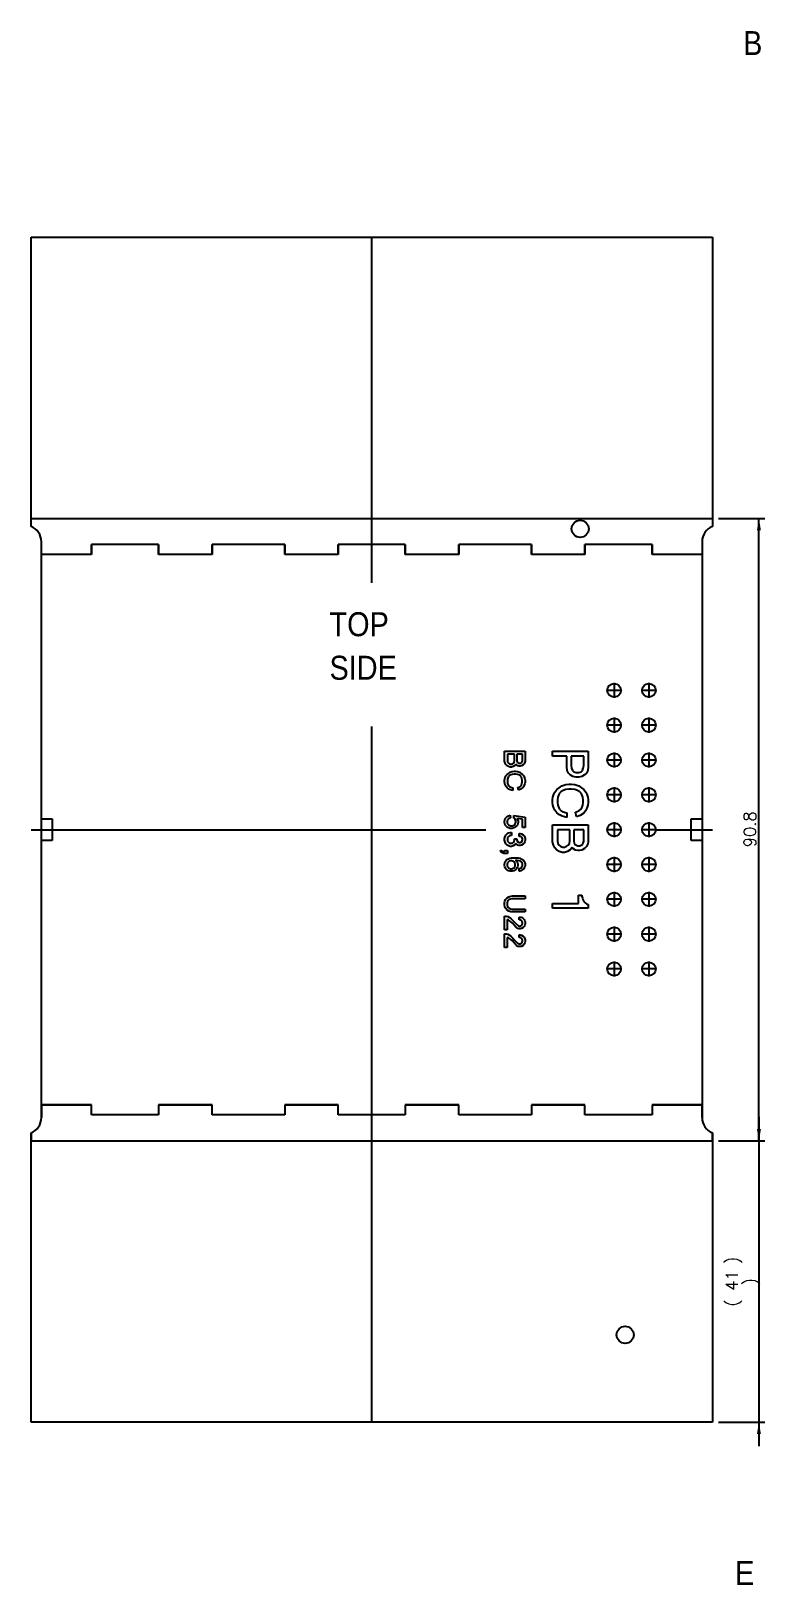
# Model space of a CAD drawing. Header units: millimetres. Extents: x 424 to 696, y 678 to 905.
# Drawn here: x 424.3 to 531.4, y 678 to 904.6 of the extents above; entities that cross this region are included whole.
import ezdxf
from ezdxf.enums import TextEntityAlignment as Align

# ---------------------------------------------------------------- set-up
doc = ezdxf.new("R2010")
doc.units = ezdxf.units.MM
doc.layers.add('1', color=7, linetype='Continuous')
doc.styles.add('SEACAD_txt_shx', font='txt.shx', dxfattribs={"width": 0.9})
doc.dimstyles.new('ME10_DIM_18', dxfattribs={"dimtxt": 1.75, "dimasz": 1.75, "dimexe": 0.875, "dimexo": 0.875, "dimgap": 0.4375, "dimtad": 1, "dimdec": 4, "dimdsep": 46, "dimtxsty": 'SEACAD_txt_shx', "dimblk1": '_SE_FILLED', "dimblk2": '_SE_FILLED', "dimsah": 1, "dimcen": 0.875, "dimadec": 0, "dimazin": 0, "dimtfac": 1, "dimtdec": 4, "dimtmove": 0, "dimatfit": 3, "dimfxl": 1, "dimtolj": 1, "dimarcsym": 0})
doc.dimstyles.new('ME10_DIM_19', dxfattribs={"dimtxt": 1.75, "dimasz": 1.75, "dimexe": 0.875, "dimexo": 0.875, "dimgap": 0.4375, "dimtad": 1, "dimdec": 4, "dimdsep": 46, "dimtxsty": 'SEACAD_txt_shx', "dimblk1": '_SE_FILLED', "dimblk2": '_SE_FILLED', "dimsah": 1, "dimcen": 0.875, "dimadec": 0, "dimazin": 0, "dimtfac": 1, "dimtdec": 4, "dimtmove": 0, "dimatfit": 3, "dimfxl": 1, "dimtolj": 1, "dimarcsym": 0})
pattern_1 = [(45, (0, 0), (-707.1, 707.1), [727.27, -272.73]), (135, (0, 0), (-707.1, -707.1), [727.27, -272.73])]

# ---------------------------------------------------------------- blocks, each defined once
blk = doc.blocks.new('DMBLK9')
at = {"layer": '1', "linetype": 'Continuous'}
for points in [[(530.78, 831.8), (530.49, 833.55), (530.2, 831.8)], [(530.78, 744.5), (530.2, 744.5), (530.49, 742.75)]]:
    blk.add_hatch(color=7, dxfattribs=at).paths.add_polyline_path(points)
at = {"layer": '1', "color": 7, "linetype": 'Continuous'}
for p, q in [((524.58, 833.55), (531.36, 833.55)), ((530.49, 742.75), (530.49, 833.55)), ((524.58, 742.75), (531.36, 742.75))]:
    blk.add_line(p, q, dxfattribs=at)
at = {"layer": '1', "color": 7, "linetype": 'Continuous', "style": 'SEACAD_txt_shx'}
blk.add_text('90.8', height=1.75, rotation=90, dxfattribs=at).set_placement((528.3, 785.58), align=Align.TOP_LEFT)
blk = doc.blocks.new('_SE_FILLED')
at = {"color": 0}
blk.add_line((0, 0), (-1, 0), dxfattribs=at)
blk.add_solid([(0, 0), (-1, -0.1665), (-1, 0.1665), (0, 0)], dxfattribs=at)
blk = doc.blocks.new('DMBLK10')
at = {"layer": '1', "linetype": 'Continuous'}
for points in [[(530.78, 744.5), (530.2, 744.5), (530.49, 742.75)], [(530.78, 700), (530.49, 701.75), (530.2, 700)]]:
    blk.add_hatch(color=7, dxfattribs=at).paths.add_polyline_path(points)
at = {"layer": '1', "color": 7, "linetype": 'Continuous'}
for p, q in [((530.49, 746.25), (530.49, 698.25)), ((524.58, 742.75), (531.36, 742.75)), ((524.58, 701.75), (531.36, 701.75))]:
    blk.add_line(p, q, dxfattribs=at)
at = {"layer": '1', "color": 7, "linetype": 'Continuous', "style": 'SEACAD_txt_shx'}
for s, p in [(')', (525.68, 724.82)), ('41', (525.68, 720.91)), (')', (528.3, 721.72)), ('(', (525.68, 718.61))]:
    blk.add_text(s, height=1.75, rotation=90, dxfattribs=at).set_placement(p, align=Align.TOP_LEFT)

msp = doc.modelspace()

# ---------------------------------------------------------------- hatches: boundary and pattern name
at = {"layer": '1', "linetype": 'Continuous'}
h = msp.add_hatch(dxfattribs=at)
h.set_pattern_fill('ANGLE', scale=143.163923, angle=45, style=0)
h.set_pattern_definition(pattern_1)
h.paths.add_polyline_path([(427.4, 789.75214), (425.8, 789.75214), (425.8, 786.55214), (427.4, 786.55214)])
h = msp.add_hatch(dxfattribs=at)
h.set_pattern_fill('ANGLE', scale=143.163923, angle=45, style=0)
h.set_pattern_definition(pattern_1)
h.paths.add_polyline_path([(522.2, 789.75214), (520.6, 789.75214), (520.6, 786.55214), (522.2, 786.55214)])
h = msp.add_hatch(dxfattribs=at)
h.set_pattern_fill('ANGLE', scale=143.163923, angle=45, style=0)
h.set_pattern_definition(pattern_1)
edge = h.paths.add_edge_path()
edge.add_line((469.1, 746.55214), (469.1, 748.01743))
edge.add_line((469.1, 748.01743), (461.3, 748.01743))
edge.add_line((461.3, 748.01743), (461.3, 746.55214))
edge.add_line((461.3, 746.55214), (450.7, 746.55214))
edge.add_line((450.7, 746.55214), (450.7, 748.01743))
edge.add_line((450.7, 748.01743), (442.9, 748.01743))
edge.add_line((442.9, 748.01743), (442.9, 746.55214))
edge.add_line((442.9, 746.55214), (433.1, 746.55214))
edge.add_line((433.1, 746.55214), (433.1, 748.01743))
edge.add_line((433.1, 748.01743), (425.8, 748.01743))
edge.add_line((425.8, 748.01743), (425.8, 746.15214))
edge.add_arc((423.4, 746.15214), 2.4, 292.0243128, 360, ccw=False)
edge.add_line((424.3, 743.92728), (424.3, 742.75214))
edge.add_line((424.3, 742.75214), (523.7, 742.75214))
edge.add_line((523.7, 742.75214), (523.7, 743.92728))
edge.add_arc((524.6, 746.15214), 2.4, 180, 247.9756872, ccw=False)
edge.add_line((522.2, 746.15214), (522.2, 748.01743))
edge.add_line((522.2, 748.01743), (514.9, 748.01743))
edge.add_line((514.9, 748.01743), (514.9, 746.55214))
edge.add_line((514.9, 746.55214), (505.1, 746.55214))
edge.add_line((505.1, 746.55214), (505.1, 748.01743))
edge.add_line((505.1, 748.01743), (497.3, 748.01743))
edge.add_line((497.3, 748.01743), (497.3, 746.55214))
edge.add_line((497.3, 746.55214), (486.7, 746.55214))
edge.add_line((486.7, 746.55214), (486.7, 748.01743))
edge.add_line((486.7, 748.01743), (478.9, 748.01743))
edge.add_line((478.9, 748.01743), (478.9, 746.55214))
edge.add_line((478.9, 746.55214), (469.1, 746.55214))

# ---------------------------------------------------------------- linework, layer by layer
at = {"color": 7, "linetype": 'Continuous'}
for p, q in [((424.3, 874.55214), (433.45266, 874.55214)), ((424.3, 833.55214), (424.3, 874.55214)), ((433.47312, 874.55214), (442.52689, 874.55214)), ((442.54734, 874.55214), (469.45266, 874.55214)), ((469.47312, 874.55214), (478.52689, 874.55214)), ((478.54734, 874.55214), (505.45266, 874.55214)), ((505.47312, 874.55214), (514.52689, 874.55214)), ((514.54734, 874.55214), (523.7, 874.55214)), ((523.7, 874.55214), (523.7, 833.55214)), ((424.3, 832.377), (424.3, 833.55214)), ((424.3, 833.55214), (523.7, 833.55214)), ((523.7, 833.55214), (523.7, 832.377)), ((425.8, 828.28685), (425.8, 830.15214)), ((433.1, 828.28685), (433.1, 829.75214)), ((442.9, 829.75214), (433.1, 829.75214)), ((442.9, 829.75214), (442.9, 828.28685)), ((461.3, 829.75214), (450.7, 829.75214)), ((450.7, 828.28685), (450.7, 829.75214)), ((461.3, 829.75214), (461.3, 828.28685)), ((469.1, 828.28685), (469.1, 829.75214)), ((478.9, 829.75214), (469.1, 829.75214)), ((478.9, 829.75214), (478.9, 828.28685)), ((486.7, 828.28685), (486.7, 829.75214)), ((497.3, 829.75214), (486.7, 829.75214)), ((497.3, 829.75214), (497.3, 828.28685)), ((505.1, 828.28685), (505.1, 829.75214)), ((514.9, 829.75214), (505.1, 829.75214)), ((514.9, 829.75214), (514.9, 828.28685)), ((522.2, 830.15214), (522.2, 828.28685)), ((433.1, 828.28685), (425.8, 828.28685)), ((425.8, 789.75214), (425.8, 828.28685)), ((450.7, 828.28685), (442.9, 828.28685)), ((469.1, 828.28685), (461.3, 828.28685)), ((486.7, 828.28685), (478.9, 828.28685)), ((505.1, 828.28685), (497.3, 828.28685)), ((522.2, 828.28685), (514.9, 828.28685)), ((522.2, 828.28685), (522.2, 789.75214)), ((493.37202, 798.16714), (493.37202, 799.59214)), ((493.37202, 799.59214), (496.37202, 799.59214)), ((493.44702, 797.86714), (493.37202, 798.16714)), ((493.55952, 797.64214), (493.44702, 797.86714)), ((493.78452, 799.17964), (493.78452, 798.20464)), ((494.83452, 799.17964), (493.78452, 799.17964)), ((493.78452, 798.20464), (493.82202, 798.01714)), ((493.82202, 798.01714), (493.93452, 797.86714)), ((493.93452, 797.86714), (494.08452, 797.75464)), ((494.08452, 797.75464), (494.23452, 797.71714)), ((494.38452, 797.71714), (494.53452, 797.75464)), ((494.53452, 797.75464), (494.68452, 797.86714)), ((494.68452, 797.86714), (494.79702, 798.01714)), ((494.79702, 798.01714), (494.83452, 798.20464)), ((494.83452, 798.20464), (494.83452, 799.17964)), ((495.99702, 799.17964), (495.17202, 799.17964)), ((495.17202, 799.17964), (495.17202, 798.20464)), ((495.17202, 798.20464), (495.20952, 798.05464)), ((495.20952, 798.05464), (495.28452, 797.94214)), ((495.28452, 797.94214), (495.39702, 797.86714)), ((495.39702, 797.86714), (495.50952, 797.82964)), ((495.50952, 797.82964), (495.65952, 797.82964)), ((495.65952, 797.82964), (495.77202, 797.86714)), ((495.77202, 797.86714), (495.88452, 797.94214)), ((495.88452, 797.94214), (495.95952, 798.05464)), ((495.95952, 798.05464), (495.99702, 798.20464)), ((495.99702, 798.20464), (495.99702, 799.17964)), ((496.22202, 797.75464), (496.07202, 797.60464)), ((496.33452, 797.97964), (496.22202, 797.75464)), ((496.37202, 798.16714), (496.33452, 797.97964)), ((496.37202, 799.59214), (496.37202, 798.16714)), ((500.37202, 798.87714), (500.37202, 799.59214)), ((500.37202, 799.59214), (505.57202, 799.59214)), ((502.45202, 798.87714), (500.37202, 798.87714)), ((502.45202, 797.31714), (502.45202, 798.87714)), ((503.10202, 798.87714), (503.10202, 797.51214)), ((504.92202, 798.87714), (503.10202, 798.87714)), ((504.92202, 797.51214), (504.92202, 798.87714)), ((505.57202, 799.59214), (505.57202, 797.31714)), ((493.37202, 795.35464), (493.40952, 795.57964)), ((493.40952, 795.57964), (493.48452, 795.84214)), ((493.48452, 795.84214), (493.55952, 795.99214)), ((493.74702, 797.45464), (493.55952, 797.64214)), ((493.55952, 795.99214), (493.74702, 796.21714)), ((493.93452, 797.34214), (493.74702, 797.45464)), ((493.74702, 796.21714), (493.93452, 796.36714)), ((493.82202, 795.57964), (493.78452, 795.35464)), ((493.89702, 795.80464), (493.82202, 795.57964)), ((493.97202, 795.91714), (493.89702, 795.80464)), ((494.19702, 797.26714), (493.93452, 797.34214)), ((493.93452, 796.36714), (494.15952, 796.51714)), ((494.08452, 796.02964), (493.97202, 795.91714)), ((494.27202, 796.14214), (494.08452, 796.02964)), ((494.15952, 796.51714), (494.49702, 796.62964)), ((494.38452, 797.26714), (494.19702, 797.26714)), ((494.23452, 797.71714), (494.38452, 797.71714)), ((494.49702, 796.21714), (494.27202, 796.14214)), ((494.64702, 797.34214), (494.38452, 797.26714)), ((494.49702, 796.62964), (494.75952, 796.66714)), ((494.75952, 796.25464), (494.49702, 796.21714)), ((494.87202, 797.49214), (494.64702, 797.34214)), ((494.75952, 796.66714), (494.98452, 796.66714)), ((494.98452, 796.25464), (494.75952, 796.25464)), ((495.02202, 797.67964), (494.87202, 797.49214)), ((494.98452, 796.66714), (495.24702, 796.62964)), ((495.24702, 796.21714), (494.98452, 796.25464)), ((495.09702, 797.60464), (495.02202, 797.67964)), ((495.32202, 797.45464), (495.09702, 797.60464)), ((495.24702, 796.62964), (495.58452, 796.51714)), ((495.47202, 796.14214), (495.24702, 796.21714)), ((495.50952, 797.41714), (495.32202, 797.45464)), ((495.65952, 796.02964), (495.47202, 796.14214)), ((495.65952, 797.41714), (495.50952, 797.41714)), ((495.58452, 796.51714), (495.80952, 796.36714)), ((495.84702, 797.45464), (495.65952, 797.41714)), ((495.77202, 795.91714), (495.65952, 796.02964)), ((495.84702, 795.80464), (495.77202, 795.91714)), ((495.80952, 796.36714), (495.99702, 796.21714)), ((496.07202, 797.60464), (495.84702, 797.45464)), ((495.92202, 795.57964), (495.84702, 795.80464)), ((495.95952, 795.35464), (495.92202, 795.57964)), ((495.99702, 796.21714), (496.18452, 795.99214)), ((496.18452, 795.99214), (496.25952, 795.84214)), ((496.25952, 795.84214), (496.33452, 795.57964)), ((496.33452, 795.57964), (496.37202, 795.35464)), ((502.51702, 796.79714), (502.45202, 797.31714)), ((502.71202, 796.40714), (502.51702, 796.79714)), ((502.97202, 796.14714), (502.71202, 796.40714)), ((503.36202, 795.88714), (502.97202, 796.14714)), ((503.10202, 797.51214), (503.16702, 797.12214)), ((503.16702, 797.12214), (503.29702, 796.79714)), ((503.29702, 796.79714), (503.49202, 796.60214)), ((503.81702, 795.82214), (503.36202, 795.88714)), ((503.49202, 796.60214), (503.81702, 796.47214)), ((503.81702, 796.47214), (504.20702, 796.47214)), ((504.20702, 795.82214), (503.81702, 795.82214)), ((504.20702, 796.47214), (504.53202, 796.60214)), ((504.66202, 795.88714), (504.20702, 795.82214)), ((504.53202, 796.60214), (504.72702, 796.79714)), ((505.05202, 796.14714), (504.66202, 795.88714)), ((504.72702, 796.79714), (504.85702, 797.12214)), ((504.85702, 797.12214), (504.92202, 797.51214)), ((505.31202, 796.40714), (505.05202, 796.14714)), ((505.50702, 796.79714), (505.31202, 796.40714)), ((505.57202, 797.31714), (505.50702, 796.79714)), ((493.37202, 795.12964), (493.37202, 795.35464)), ((493.40952, 794.90464), (493.37202, 795.12964)), ((493.48452, 794.64214), (493.40952, 794.90464)), ((493.55952, 794.49214), (493.48452, 794.64214)), ((493.74702, 794.26714), (493.55952, 794.49214)), ((493.97202, 794.07964), (493.74702, 794.26714)), ((493.78452, 795.35464), (493.78452, 795.12964)), ((493.78452, 795.12964), (493.82202, 794.90464)), ((493.82202, 794.90464), (493.89702, 794.67964)), ((493.89702, 794.67964), (493.97202, 794.56714)), ((493.97202, 794.56714), (494.08452, 794.45464)), ((494.19702, 793.96714), (493.97202, 794.07964)), ((494.08452, 794.45464), (494.27202, 794.34214)), ((494.57202, 793.85464), (494.19702, 793.96714)), ((494.27202, 794.34214), (494.57202, 794.26714)), ((494.57202, 794.26714), (494.57202, 793.85464)), ((495.32202, 794.30464), (495.58452, 794.41714)), ((495.39702, 793.92964), (495.32202, 794.30464)), ((495.69702, 794.04214), (495.39702, 793.92964)), ((495.58452, 794.41714), (495.73452, 794.52964)), ((495.99702, 794.22964), (495.69702, 794.04214)), ((495.73452, 794.52964), (495.84702, 794.67964)), ((495.84702, 794.67964), (495.92202, 794.90464)), ((495.92202, 794.90464), (495.95952, 795.12964)), ((495.95952, 795.12964), (495.95952, 795.35464)), ((496.14702, 794.41714), (495.99702, 794.22964)), ((496.25952, 794.64214), (496.14702, 794.41714)), ((496.33452, 794.90464), (496.25952, 794.64214)), ((496.37202, 795.12964), (496.33452, 794.90464)), ((496.37202, 795.35464), (496.37202, 795.12964)), ((500.43702, 792.89714), (500.56702, 793.35214)), ((500.56702, 793.35214), (500.69702, 793.61214)), ((500.69702, 793.61214), (501.02202, 794.00214)), ((501.02202, 794.00214), (501.34702, 794.26214)), ((501.28202, 793.28714), (501.15202, 792.89714)), ((501.41202, 793.48214), (501.28202, 793.28714)), ((501.34702, 794.26214), (501.73702, 794.52214)), ((501.60702, 793.67714), (501.41202, 793.48214)), ((501.93202, 793.87214), (501.60702, 793.67714)), ((501.73702, 794.52214), (502.32202, 794.71714)), ((502.32202, 794.00214), (501.93202, 793.87214)), ((502.32202, 794.71714), (502.77702, 794.78214)), ((502.77702, 794.06714), (502.32202, 794.00214)), ((502.77702, 794.78214), (503.16702, 794.78214)), ((503.16702, 794.06714), (502.77702, 794.06714)), ((503.16702, 794.78214), (503.62202, 794.71714)), ((503.62202, 794.00214), (503.16702, 794.06714)), ((503.62202, 794.71714), (504.20702, 794.52214)), ((504.01202, 793.87214), (503.62202, 794.00214)), ((504.33702, 793.67714), (504.01202, 793.87214)), ((504.20702, 794.52214), (504.59702, 794.26214)), ((504.53202, 793.48214), (504.33702, 793.67714)), ((504.66202, 793.28714), (504.53202, 793.48214)), ((504.59702, 794.26214), (504.92202, 794.00214)), ((504.79202, 792.89714), (504.66202, 793.28714)), ((504.92202, 794.00214), (505.24702, 793.61214)), ((505.24702, 793.61214), (505.37702, 793.35214)), ((505.37702, 793.35214), (505.50702, 792.89714)), ((500.37202, 792.50714), (500.43702, 792.89714)), ((500.37202, 792.11714), (500.37202, 792.50714)), ((500.43702, 791.72714), (500.37202, 792.11714)), ((500.56702, 791.27214), (500.43702, 791.72714)), ((500.69702, 791.01214), (500.56702, 791.27214)), ((501.02202, 790.62214), (500.69702, 791.01214)), ((501.15202, 792.89714), (501.08702, 792.50714)), ((501.08702, 792.50714), (501.08702, 792.11714)), ((501.08702, 792.11714), (501.15202, 791.72714)), ((501.15202, 791.72714), (501.28202, 791.33714)), ((501.28202, 791.33714), (501.41202, 791.14214)), ((501.41202, 791.14214), (501.60702, 790.94714)), ((501.60702, 790.94714), (501.93202, 790.75214)), ((504.20702, 790.88214), (504.46702, 791.07714)), ((504.46702, 791.07714), (504.66202, 791.33714)), ((504.66202, 791.33714), (504.79202, 791.72714)), ((504.85702, 792.50714), (504.79202, 792.89714)), ((504.79202, 791.72714), (504.85702, 792.11714)), ((504.85702, 792.11714), (504.85702, 792.50714)), ((505.37702, 791.27214), (505.18202, 790.88214)), ((505.50702, 791.72714), (505.37702, 791.27214)), ((505.50702, 792.89714), (505.57202, 792.50714)), ((505.57202, 792.11714), (505.50702, 791.72714)), ((505.57202, 792.50714), (505.57202, 792.11714)), ((425.8, 786.55214), (425.8, 789.75214)), ((425.8, 789.75214), (427.4, 789.75214)), ((427.4, 789.75214), (427.4, 786.55214)), ((493.37202, 789.39214), (493.40952, 789.57964)), ((493.37202, 789.20464), (493.37202, 789.39214)), ((493.40952, 789.01714), (493.37202, 789.20464)), ((493.40952, 789.57964), (493.48452, 789.76714)), ((493.48452, 788.82964), (493.40952, 789.01714)), ((493.48452, 789.76714), (493.55952, 789.87964)), ((493.55952, 788.71714), (493.48452, 788.82964)), ((493.55952, 789.87964), (493.67202, 789.99214)), ((493.67202, 788.60464), (493.55952, 788.71714)), ((493.67202, 789.99214), (493.82202, 790.10464)), ((493.82202, 789.57964), (493.74702, 789.39214)), ((493.74702, 789.39214), (493.74702, 789.20464)), ((493.74702, 789.20464), (493.82202, 789.01714)), ((493.82202, 790.10464), (493.97202, 790.17964)), ((493.93452, 789.72964), (493.82202, 789.57964)), ((493.82202, 789.01714), (493.93452, 788.86714)), ((494.04702, 789.80464), (493.93452, 789.72964)), ((493.93452, 788.86714), (494.04702, 788.79214)), ((493.97202, 790.17964), (494.19702, 790.25464)), ((494.23452, 789.87964), (494.04702, 789.80464)), ((494.04702, 788.79214), (494.23452, 788.71714)), ((494.19702, 790.25464), (494.23452, 789.87964)), ((494.23452, 788.71714), (494.53452, 788.71714)), ((494.53452, 788.71714), (494.72202, 788.79214)), ((494.72202, 790.21714), (496.37202, 789.99214)), ((494.72202, 789.84214), (494.72202, 790.21714)), ((494.83452, 789.76714), (494.72202, 789.84214)), ((494.72202, 788.79214), (494.83452, 788.86714)), ((494.94702, 789.61714), (494.83452, 789.76714)), ((494.83452, 788.86714), (494.94702, 789.01714)), ((495.02202, 789.39214), (494.94702, 789.61714)), ((494.94702, 789.01714), (495.02202, 789.20464)), ((495.02202, 789.20464), (495.02202, 789.39214)), ((495.24702, 788.82964), (495.02202, 788.60464)), ((495.99702, 789.69214), (495.17202, 789.80464)), ((495.17202, 789.80464), (495.28452, 789.61714)), ((495.32202, 789.01714), (495.24702, 788.82964)), ((495.28452, 789.61714), (495.35952, 789.39214)), ((495.35952, 789.20464), (495.32202, 789.01714)), ((495.35952, 789.39214), (495.35952, 789.20464)), ((495.99702, 788.45464), (495.99702, 789.69214)), ((496.37202, 789.99214), (496.37202, 788.45464)), ((500.37202, 788.86714), (505.57202, 788.86714)), ((500.37202, 786.39714), (500.37202, 788.86714)), ((501.41202, 790.29714), (501.02202, 790.62214)), ((501.80202, 790.10214), (501.41202, 790.29714)), ((502.45202, 789.90714), (501.80202, 790.10214)), ((501.93202, 790.75214), (502.45202, 790.62214)), ((502.45202, 790.62214), (502.45202, 789.90714)), ((503.75202, 790.68714), (504.20702, 790.88214)), ((503.88202, 790.03714), (503.75202, 790.68714)), ((504.40202, 790.23214), (503.88202, 790.03714)), ((504.92202, 790.55714), (504.40202, 790.23214)), ((505.18202, 790.88214), (504.92202, 790.55714)), ((505.57202, 788.86714), (505.57202, 786.39714)), ((520.6, 786.55214), (520.6, 789.75214)), ((520.6, 789.75214), (522.2, 789.75214)), ((522.2, 789.75214), (522.2, 786.55214)), ((425.8, 748.01743), (425.8, 786.55214)), ((427.4, 786.55214), (425.8, 786.55214)), ((493.37202, 786.84214), (493.44702, 787.14214)), ((493.37202, 786.61714), (493.37202, 786.84214)), ((493.44702, 786.31714), (493.37202, 786.61714)), ((493.44702, 787.14214), (493.55952, 787.36714)), ((493.55952, 787.36714), (493.74702, 787.55464)), ((493.82202, 788.49214), (493.67202, 788.60464)), ((493.74702, 787.55464), (493.93452, 787.66714)), ((493.82202, 786.99214), (493.78452, 786.80464)), ((493.78452, 786.80464), (493.78452, 786.65464)), ((493.78452, 786.65464), (493.82202, 786.46714)), ((493.97202, 788.41714), (493.82202, 788.49214)), ((493.93452, 787.14214), (493.82202, 786.99214)), ((493.82202, 786.46714), (493.93452, 786.31714)), ((493.93452, 787.66714), (494.19702, 787.74214)), ((494.08452, 787.25464), (493.93452, 787.14214)), ((494.19702, 788.34214), (493.97202, 788.41714)), ((494.23452, 787.29214), (494.08452, 787.25464)), ((494.49702, 788.34214), (494.19702, 788.34214)), ((494.19702, 787.74214), (494.38452, 787.74214)), ((494.38452, 787.29214), (494.23452, 787.29214)), ((494.38452, 787.74214), (494.38452, 787.29214)), ((494.72202, 788.41714), (494.49702, 788.34214)), ((494.68452, 786.31714), (494.79702, 786.46714)), ((494.87202, 788.49214), (494.72202, 788.41714)), ((494.79702, 786.46714), (494.83452, 786.65464)), ((494.83452, 786.65464), (494.83452, 786.80464)), ((494.83452, 786.80464), (495.17202, 786.80464)), ((495.02202, 788.60464), (494.87202, 788.49214)), ((495.17202, 786.80464), (495.17202, 786.65464)), ((495.17202, 786.65464), (495.20952, 786.50464)), ((495.20952, 786.50464), (495.28452, 786.39214)), ((495.28452, 786.39214), (495.39702, 786.31714)), ((495.50952, 787.59214), (495.65952, 787.59214)), ((495.50952, 787.17964), (495.50952, 787.59214)), ((495.65952, 787.17964), (495.50952, 787.17964)), ((495.65952, 787.59214), (495.84702, 787.55464)), ((495.77202, 787.14214), (495.65952, 787.17964)), ((495.88452, 787.06714), (495.77202, 787.14214)), ((495.77202, 786.31714), (495.88452, 786.39214)), ((495.84702, 787.55464), (496.07202, 787.40464)), ((495.95952, 786.95464), (495.88452, 787.06714)), ((495.88452, 786.39214), (495.95952, 786.50464)), ((495.99702, 786.80464), (495.95952, 786.95464)), ((495.95952, 786.50464), (495.99702, 786.65464)), ((496.37202, 788.45464), (495.99702, 788.45464)), ((495.99702, 786.65464), (495.99702, 786.80464)), ((496.07202, 787.40464), (496.22202, 787.25464)), ((496.22202, 787.25464), (496.33452, 787.02964)), ((496.33452, 786.42964), (496.22202, 786.20464)), ((496.33452, 787.02964), (496.37202, 786.84214)), ((496.37202, 786.61714), (496.33452, 786.42964)), ((496.37202, 786.84214), (496.37202, 786.61714)), ((500.50202, 785.87714), (500.37202, 786.39714)), ((502.90702, 788.15214), (501.08702, 788.15214)), ((501.08702, 788.15214), (501.08702, 786.46214)), ((501.08702, 786.46214), (501.15202, 786.13714)), ((502.84202, 786.13714), (502.90702, 786.46214)), ((502.90702, 786.46214), (502.90702, 788.15214)), ((504.92202, 788.15214), (503.49202, 788.15214)), ((503.49202, 788.15214), (503.49202, 786.46214)), ((503.49202, 786.46214), (503.55702, 786.20214)), ((504.85702, 786.20214), (504.92202, 786.46214)), ((504.92202, 786.46214), (504.92202, 788.15214)), ((505.57202, 786.39714), (505.50702, 786.07214)), ((522.2, 786.55214), (520.6, 786.55214)), ((522.2, 786.55214), (522.2, 748.01743)), ((492.77202, 785.11714), (492.99702, 785.11714)), ((492.80952, 785.00464), (492.77202, 785.11714)), ((492.88452, 784.89214), (492.80952, 785.00464)), ((492.95952, 784.81714), (492.88452, 784.89214)), ((493.07202, 784.74214), (492.95952, 784.81714)), ((492.99702, 785.11714), (493.03452, 785.04214)), ((493.03452, 785.04214), (493.14702, 784.96714)), ((493.14702, 784.70464), (493.07202, 784.74214)), ((493.14702, 784.96714), (493.25952, 784.92964)), ((493.25952, 784.66714), (493.14702, 784.70464)), ((493.25952, 784.92964), (493.37202, 784.92964)), ((493.82202, 784.66714), (493.25952, 784.66714)), ((493.37202, 785.11714), (493.82202, 785.11714)), ((493.37202, 784.92964), (493.37202, 785.11714)), ((493.55952, 786.09214), (493.44702, 786.31714)), ((493.74702, 785.90464), (493.55952, 786.09214)), ((493.93452, 785.79214), (493.74702, 785.90464)), ((493.82202, 785.11714), (493.82202, 784.66714)), ((493.93452, 786.31714), (494.08452, 786.20464)), ((494.19702, 785.71714), (493.93452, 785.79214)), ((494.08452, 786.20464), (494.23452, 786.16714)), ((494.38452, 785.71714), (494.19702, 785.71714)), ((494.23452, 786.16714), (494.38452, 786.16714)), ((494.38452, 786.16714), (494.53452, 786.20464)), ((494.64702, 785.79214), (494.38452, 785.71714)), ((494.53452, 786.20464), (494.68452, 786.31714)), ((494.87202, 785.94214), (494.64702, 785.79214)), ((495.02202, 786.12964), (494.87202, 785.94214)), ((495.09702, 786.05464), (495.02202, 786.12964)), ((495.32202, 785.90464), (495.09702, 786.05464)), ((495.50952, 785.86714), (495.32202, 785.90464)), ((495.39702, 786.31714), (495.50952, 786.27964)), ((495.50952, 786.27964), (495.65952, 786.27964)), ((495.65952, 785.86714), (495.50952, 785.86714)), ((495.65952, 786.27964), (495.77202, 786.31714)), ((495.84702, 785.90464), (495.65952, 785.86714)), ((496.07202, 786.05464), (495.84702, 785.90464)), ((496.22202, 786.20464), (496.07202, 786.05464)), ((500.69702, 785.48714), (500.50202, 785.87714)), ((501.02202, 785.16214), (500.69702, 785.48714)), ((501.34702, 784.96714), (501.02202, 785.16214)), ((501.15202, 786.13714), (501.34702, 785.87714)), ((501.34702, 785.87714), (501.60702, 785.68214)), ((501.80202, 784.83714), (501.34702, 784.96714)), ((501.60702, 785.68214), (501.86702, 785.61714)), ((502.12702, 784.83714), (501.80202, 784.83714)), ((501.86702, 785.61714), (502.12702, 785.61714)), ((502.12702, 785.61714), (502.38702, 785.68214)), ((502.58202, 784.96714), (502.12702, 784.83714)), ((502.38702, 785.68214), (502.64702, 785.87714)), ((502.97202, 785.22714), (502.58202, 784.96714)), ((502.64702, 785.87714), (502.84202, 786.13714)), ((503.23202, 785.55214), (502.97202, 785.22714)), ((503.36202, 785.42214), (503.23202, 785.55214)), ((503.75202, 785.16214), (503.36202, 785.42214)), ((503.55702, 786.20214), (503.68702, 786.00714)), ((503.68702, 786.00714), (503.88202, 785.87714)), ((504.07702, 785.09714), (503.75202, 785.16214)), ((503.88202, 785.87714), (504.07702, 785.81214)), ((504.07702, 785.81214), (504.33702, 785.81214)), ((504.33702, 785.09714), (504.07702, 785.09714)), ((504.33702, 785.81214), (504.53202, 785.87714)), ((504.66202, 785.16214), (504.33702, 785.09714)), ((504.53202, 785.87714), (504.72702, 786.00714)), ((505.05202, 785.42214), (504.66202, 785.16214)), ((504.72702, 786.00714), (504.85702, 786.20214)), ((505.31202, 785.68214), (505.05202, 785.42214)), ((505.50702, 786.07214), (505.31202, 785.68214)), ((493.37202, 783.12964), (493.40952, 783.31714)), ((493.37202, 782.94214), (493.37202, 783.12964)), ((493.40952, 782.75464), (493.37202, 782.94214)), ((493.40952, 783.31714), (493.48452, 783.50464)), ((493.48452, 782.56714), (493.40952, 782.75464)), ((493.48452, 783.50464), (493.55952, 783.61714)), ((493.55952, 782.45464), (493.48452, 782.56714)), ((493.55952, 783.61714), (493.67202, 783.72964)), ((493.67202, 782.34214), (493.55952, 782.45464)), ((493.67202, 783.72964), (493.82202, 783.84214)), ((493.82202, 782.22964), (493.67202, 782.34214)), ((493.82202, 783.31714), (493.74702, 783.12964)), ((493.74702, 783.12964), (493.74702, 782.94214)), ((493.74702, 782.94214), (493.82202, 782.75464)), ((493.82202, 783.84214), (493.97202, 783.91714)), ((493.93452, 783.46714), (493.82202, 783.31714)), ((493.82202, 782.75464), (493.93452, 782.60464)), ((493.97202, 782.15464), (493.82202, 782.22964)), ((494.04702, 783.54214), (493.93452, 783.46714)), ((493.93452, 782.60464), (494.04702, 782.52964)), ((493.97202, 783.91714), (494.15952, 783.99214)), ((494.19702, 782.07964), (493.97202, 782.15464)), ((494.23452, 783.61714), (494.04702, 783.54214)), ((494.04702, 782.52964), (494.23452, 782.45464)), ((494.15952, 783.99214), (494.38452, 784.02964)), ((494.49702, 782.07964), (494.19702, 782.07964)), ((494.45952, 783.61714), (494.23452, 783.61714)), ((494.23452, 782.45464), (494.45952, 782.45464)), ((494.38452, 784.02964), (494.72202, 784.06714)), ((494.64702, 783.54214), (494.45952, 783.61714)), ((494.45952, 782.45464), (494.64702, 782.52964)), ((494.72202, 782.15464), (494.49702, 782.07964)), ((494.75952, 783.46714), (494.64702, 783.54214)), ((494.64702, 782.52964), (494.75952, 782.60464)), ((494.72202, 784.06714), (495.02202, 784.06714)), ((494.87202, 782.22964), (494.72202, 782.15464)), ((494.87202, 783.31714), (494.75952, 783.46714)), ((494.75952, 782.60464), (494.87202, 782.75464)), ((494.94702, 783.12964), (494.87202, 783.31714)), ((494.87202, 782.75464), (494.94702, 782.94214)), ((495.02202, 782.34214), (494.87202, 782.22964)), ((494.94702, 782.94214), (494.94702, 783.12964)), ((495.50952, 783.61714), (494.98452, 783.69214)), ((494.98452, 783.69214), (495.17202, 783.50464)), ((495.02202, 784.06714), (495.35952, 784.02964)), ((495.13452, 782.45464), (495.02202, 782.34214)), ((495.20952, 782.56714), (495.13452, 782.45464)), ((495.17202, 783.50464), (495.28452, 783.31714)), ((495.28452, 782.75464), (495.20952, 782.56714)), ((495.28452, 783.31714), (495.32202, 783.12964)), ((495.32202, 782.94214), (495.28452, 782.75464)), ((495.32202, 783.12964), (495.32202, 782.94214)), ((495.35952, 784.02964), (495.58452, 783.99214)), ((495.69702, 783.54214), (495.50952, 783.61714)), ((495.50952, 782.49214), (495.69702, 782.52964)), ((495.50952, 782.11714), (495.50952, 782.49214)), ((495.58452, 782.11714), (495.50952, 782.11714)), ((495.58452, 783.99214), (495.77202, 783.91714)), ((495.77202, 782.15464), (495.58452, 782.11714)), ((495.80952, 783.46714), (495.69702, 783.54214)), ((495.69702, 782.52964), (495.80952, 782.60464)), ((495.77202, 783.91714), (495.92202, 783.84214)), ((495.92202, 782.22964), (495.77202, 782.15464)), ((495.92202, 783.31714), (495.80952, 783.46714)), ((495.80952, 782.60464), (495.92202, 782.75464)), ((495.92202, 783.84214), (496.07202, 783.72964)), ((495.99702, 783.16714), (495.92202, 783.31714)), ((495.92202, 782.75464), (495.99702, 782.90464)), ((496.07202, 782.34214), (495.92202, 782.22964)), ((495.99702, 782.90464), (495.99702, 783.16714)), ((496.07202, 783.72964), (496.18452, 783.61714)), ((496.18452, 782.45464), (496.07202, 782.34214)), ((496.18452, 783.61714), (496.25952, 783.50464)), ((496.25952, 782.56714), (496.18452, 782.45464)), ((496.25952, 783.50464), (496.33452, 783.31714)), ((496.33452, 782.75464), (496.25952, 782.56714)), ((496.33452, 783.31714), (496.37202, 783.16714)), ((496.37202, 782.90464), (496.33452, 782.75464)), ((496.37202, 783.16714), (496.37202, 782.90464)), ((493.37202, 777.46714), (493.40952, 777.72964)), ((493.37202, 777.16714), (493.37202, 777.46714)), ((493.40952, 777.72964), (493.52202, 777.95464)), ((493.52202, 777.95464), (493.74702, 778.21714)), ((493.74702, 778.21714), (494.00952, 778.36714)), ((493.78452, 777.69214), (493.74702, 777.50464)), ((493.74702, 777.50464), (493.74702, 777.12964)), ((493.89702, 777.84214), (493.78452, 777.69214)), ((494.04702, 777.95464), (493.89702, 777.84214)), ((494.00952, 778.36714), (494.27202, 778.44214)), ((494.23452, 778.02964), (494.04702, 777.95464)), ((494.49702, 778.06714), (494.23452, 778.02964)), ((494.27202, 778.44214), (494.53452, 778.47964)), ((496.37202, 778.06714), (494.49702, 778.06714)), ((494.53452, 778.47964), (496.37202, 778.47964)), ((496.37202, 778.47964), (496.37202, 778.06714)), ((500.37202, 777.36214), (504.14202, 777.36214)), ((500.37202, 776.71214), (500.37202, 777.36214)), ((504.14202, 778.59714), (504.66202, 778.59714)), ((504.14202, 777.36214), (504.14202, 778.59714)), ((504.66202, 778.59714), (504.66202, 778.46714)), ((504.66202, 778.46714), (504.72702, 778.14214)), ((504.72702, 778.14214), (504.79202, 777.94714)), ((504.79202, 777.94714), (504.92202, 777.68714)), ((504.92202, 777.68714), (505.11702, 777.49214)), ((505.11702, 777.49214), (505.37702, 777.29714)), ((493.40952, 776.90464), (493.37202, 777.16714)), ((493.37202, 775.55464), (493.59702, 775.55464)), ((493.37202, 773.56714), (493.37202, 775.55464)), ((493.52202, 776.67964), (493.40952, 776.90464)), ((493.74702, 776.41714), (493.52202, 776.67964)), ((493.59702, 775.55464), (493.85952, 775.47964)), ((493.74702, 777.12964), (493.78452, 776.94214)), ((494.00952, 776.26714), (493.74702, 776.41714)), ((493.78452, 776.94214), (493.89702, 776.79214)), ((493.85952, 775.47964), (494.12202, 775.32964)), ((493.89702, 776.79214), (494.04702, 776.67964)), ((494.27202, 776.19214), (494.00952, 776.26714)), ((494.04702, 776.67964), (494.23452, 776.60464)), ((494.12202, 775.32964), (494.34702, 775.14214)), ((494.23452, 776.60464), (494.49702, 776.56714)), ((494.53452, 776.15464), (494.27202, 776.19214)), ((494.34702, 775.14214), (494.60952, 774.91714)), ((494.49702, 776.56714), (496.37202, 776.56714)), ((496.37202, 776.15464), (494.53452, 776.15464)), ((495.50952, 775.40464), (495.65952, 775.40464)), ((495.50952, 774.99214), (495.50952, 775.40464)), ((495.65952, 775.40464), (495.84702, 775.36714)), ((495.84702, 775.36714), (496.07202, 775.21714)), ((496.07202, 775.21714), (496.22202, 775.06714)), ((496.22202, 775.06714), (496.33452, 774.84214)), ((496.37202, 776.56714), (496.37202, 776.15464)), ((505.57202, 776.71214), (500.37202, 776.71214)), ((505.37702, 777.29714), (505.57202, 777.23214)), ((505.57202, 777.23214), (505.57202, 776.71214)), ((493.74702, 773.56714), (493.37202, 773.56714)), ((493.37202, 772.96714), (493.59702, 772.96714)), ((493.37202, 770.97964), (493.37202, 772.96714)), ((493.59702, 772.96714), (493.85952, 772.89214)), ((493.74702, 775.02964), (493.74702, 773.56714)), ((493.97202, 774.95464), (493.74702, 775.02964)), ((493.85952, 772.89214), (494.12202, 772.74214)), ((494.23452, 774.76714), (493.97202, 774.95464)), ((494.53452, 774.50464), (494.23452, 774.76714)), ((494.75952, 774.24214), (494.53452, 774.50464)), ((494.60952, 774.91714), (494.79702, 774.69214)), ((495.02202, 773.94214), (494.75952, 774.24214)), ((494.79702, 774.69214), (495.28452, 774.20464)), ((495.09702, 773.86714), (495.02202, 773.94214)), ((495.32202, 773.71714), (495.09702, 773.86714)), ((495.28452, 774.20464), (495.39702, 774.12964)), ((495.50952, 773.67964), (495.32202, 773.71714)), ((495.39702, 774.12964), (495.50952, 774.09214)), ((495.65952, 774.99214), (495.50952, 774.99214)), ((495.50952, 774.09214), (495.65952, 774.09214)), ((495.65952, 773.67964), (495.50952, 773.67964)), ((495.50952, 772.81714), (495.65952, 772.81714)), ((495.50952, 772.40464), (495.50952, 772.81714)), ((495.77202, 774.95464), (495.65952, 774.99214)), ((495.65952, 774.09214), (495.77202, 774.12964)), ((495.84702, 773.71714), (495.65952, 773.67964)), ((495.65952, 772.81714), (495.84702, 772.77964)), ((495.88452, 774.87964), (495.77202, 774.95464)), ((495.77202, 774.12964), (495.88452, 774.20464)), ((496.07202, 773.86714), (495.84702, 773.71714)), ((495.95952, 774.76714), (495.88452, 774.87964)), ((495.88452, 774.20464), (495.95952, 774.31714)), ((495.99702, 774.61714), (495.95952, 774.76714)), ((495.95952, 774.31714), (495.99702, 774.46714)), ((495.99702, 774.46714), (495.99702, 774.61714)), ((496.22202, 774.01714), (496.07202, 773.86714)), ((496.33452, 774.24214), (496.22202, 774.01714)), ((496.33452, 774.84214), (496.37202, 774.65464)), ((496.37202, 774.42964), (496.33452, 774.24214)), ((496.37202, 774.65464), (496.37202, 774.42964)), ((493.74702, 770.97964), (493.37202, 770.97964)), ((493.74702, 772.44214), (493.74702, 770.97964)), ((493.97202, 772.36714), (493.74702, 772.44214)), ((494.23452, 772.17964), (493.97202, 772.36714)), ((494.12202, 772.74214), (494.34702, 772.55464)), ((494.53452, 771.91714), (494.23452, 772.17964)), ((494.34702, 772.55464), (494.60952, 772.32964)), ((494.75952, 771.65464), (494.53452, 771.91714)), ((494.60952, 772.32964), (494.79702, 772.10464)), ((495.02202, 771.35464), (494.75952, 771.65464)), ((494.79702, 772.10464), (495.28452, 771.61714)), ((495.09702, 771.27964), (495.02202, 771.35464)), ((495.32202, 771.12964), (495.09702, 771.27964)), ((495.28452, 771.61714), (495.39702, 771.54214)), ((495.50952, 771.09214), (495.32202, 771.12964)), ((495.39702, 771.54214), (495.50952, 771.50464)), ((495.65952, 772.40464), (495.50952, 772.40464)), ((495.50952, 771.50464), (495.65952, 771.50464)), ((495.65952, 771.09214), (495.50952, 771.09214)), ((495.77202, 772.36714), (495.65952, 772.40464)), ((495.65952, 771.50464), (495.77202, 771.54214)), ((495.84702, 771.12964), (495.65952, 771.09214)), ((495.88452, 772.29214), (495.77202, 772.36714)), ((495.77202, 771.54214), (495.88452, 771.61714)), ((495.84702, 772.77964), (496.07202, 772.62964)), ((496.07202, 771.27964), (495.84702, 771.12964)), ((495.95952, 772.17964), (495.88452, 772.29214)), ((495.88452, 771.61714), (495.95952, 771.72964)), ((495.99702, 772.02964), (495.95952, 772.17964)), ((495.95952, 771.72964), (495.99702, 771.87964)), ((495.99702, 771.87964), (495.99702, 772.02964)), ((496.07202, 772.62964), (496.22202, 772.47964)), ((496.22202, 771.42964), (496.07202, 771.27964)), ((496.22202, 772.47964), (496.33452, 772.25464)), ((496.33452, 771.65464), (496.22202, 771.42964)), ((496.33452, 772.25464), (496.37202, 772.06714)), ((496.37202, 771.84214), (496.33452, 771.65464)), ((496.37202, 772.06714), (496.37202, 771.84214)), ((425.8, 748.01743), (433.1, 748.01743)), ((425.8, 746.15214), (425.8, 748.01743)), ((433.1, 746.55214), (433.1, 748.01743)), ((442.9, 748.01743), (450.7, 748.01743)), ((442.9, 748.01743), (442.9, 746.55214)), ((450.7, 746.55214), (450.7, 748.01743)), ((461.3, 748.01743), (469.1, 748.01743)), ((461.3, 748.01743), (461.3, 746.55214)), ((469.1, 746.55214), (469.1, 748.01743)), ((478.9, 748.01743), (486.7, 748.01743)), ((478.9, 748.01743), (478.9, 746.55214)), ((486.7, 746.55214), (486.7, 748.01743)), ((497.3, 748.01743), (497.3, 746.55214)), ((497.3, 748.01743), (505.1, 748.01743)), ((505.1, 746.55214), (505.1, 748.01743)), ((514.9, 748.01743), (522.2, 748.01743)), ((514.9, 748.01743), (514.9, 746.55214)), ((522.2, 748.01743), (522.2, 746.15214)), ((442.9, 746.55214), (433.1, 746.55214)), ((461.3, 746.55214), (450.7, 746.55214)), ((478.9, 746.55214), (469.1, 746.55214)), ((497.3, 746.55214), (486.7, 746.55214)), ((514.9, 746.55214), (505.1, 746.55214)), ((424.3, 742.75214), (424.3, 743.92728)), ((523.7, 743.92728), (523.7, 742.75214)), ((424.3, 701.75214), (424.3, 742.75214)), ((424.3, 742.75214), (523.7, 742.75214)), ((523.7, 742.75214), (523.7, 701.75214)), ((433.45266, 701.75214), (424.3, 701.75214)), ((442.52689, 701.75214), (433.47312, 701.75214)), ((469.45266, 701.75214), (442.54734, 701.75214)), ((478.52689, 701.75214), (469.47312, 701.75214)), ((505.45266, 701.75214), (478.54734, 701.75214)), ((514.52689, 701.75214), (505.47312, 701.75214)), ((523.7, 701.75214), (514.54734, 701.75214))]:
    msp.add_line(p, q, dxfattribs=at)
for centre in [(509.36, 808.47214), (514.44, 808.47214), (509.36, 803.39214), (514.44, 803.39214), (509.36, 798.31214), (514.44, 798.31214), (509.36, 793.23214), (514.44, 793.23214), (509.36, 788.15214), (514.44, 788.15214), (509.36, 783.07214), (514.44, 783.07214), (509.36, 777.99214), (514.44, 777.99214), (509.36, 772.91214), (514.44, 772.91214), (509.36, 767.83214), (514.44, 767.83214)]:
    msp.add_circle(centre, 1, dxfattribs=at)
for centre, start, end in [((423.4, 830.15214), 0, 67.9756872), ((524.6, 830.15214), 112.0243128, 180), ((423.4, 746.15214), 292.0243128, 0), ((524.6, 746.15214), 180, 247.9756872)]:
    msp.add_arc(centre, 2.4, start, end, dxfattribs=at)
at = {"layer": '1', "color": 7, "linetype": 'Continuous'}
for p, q in [((474, 824.16326), (474, 874.55214)), ((424.3, 832.377), (424.3, 833.55214)), ((424.3, 833.55214), (523.7, 833.55214)), ((523.7, 833.55214), (523.7, 832.377)), ((425.8, 828.28685), (425.8, 830.15214)), ((442.9, 829.75214), (433.1, 829.75214)), ((433.1, 829.75214), (433.1, 828.28685)), ((442.9, 828.28685), (442.9, 829.75214)), ((461.3, 829.75214), (450.7, 829.75214)), ((450.7, 829.75214), (450.7, 828.28685)), ((461.3, 828.28685), (461.3, 829.75214)), ((478.9, 829.75214), (469.1, 829.75214)), ((469.1, 829.75214), (469.1, 828.28685)), ((478.9, 828.28685), (478.9, 829.75214)), ((497.3, 829.75214), (486.7, 829.75214)), ((486.7, 829.75214), (486.7, 828.28685)), ((497.3, 828.28685), (497.3, 829.75214)), ((514.9, 829.75214), (505.1, 829.75214)), ((505.1, 829.75214), (505.1, 828.28685)), ((514.9, 828.28685), (514.9, 829.75214)), ((522.2, 830.15214), (522.2, 828.28685)), ((433.1, 828.28685), (425.8, 828.28685)), ((450.7, 828.28685), (442.9, 828.28685)), ((469.1, 828.28685), (461.3, 828.28685)), ((486.7, 828.28685), (478.9, 828.28685)), ((505.1, 828.28685), (497.3, 828.28685)), ((522.2, 828.28685), (514.9, 828.28685)), ((509.36, 809.57214), (509.36, 807.37214)), ((514.44, 809.57214), (514.44, 807.37214)), ((510.46, 808.47214), (508.26, 808.47214)), ((515.54, 808.47214), (513.34, 808.47214)), ((474, 701.75214), (474, 803.19275)), ((510.46, 803.39214), (508.26, 803.39214)), ((509.36, 804.49214), (509.36, 802.29214)), ((515.54, 803.39214), (513.34, 803.39214)), ((514.44, 804.49214), (514.44, 802.29214)), ((510.46, 798.31214), (508.26, 798.31214)), ((509.36, 799.41214), (509.36, 797.21214)), ((515.54, 798.31214), (513.34, 798.31214)), ((514.44, 799.41214), (514.44, 797.21214)), ((510.46, 793.23214), (508.26, 793.23214)), ((509.36, 794.33214), (509.36, 792.13214)), ((515.54, 793.23214), (513.34, 793.23214)), ((514.44, 794.33214), (514.44, 792.13214)), ((425.8, 786.55214), (425.8, 789.75214)), ((425.8, 789.75214), (427.4, 789.75214)), ((427.4, 789.75214), (427.4, 786.55214)), ((509.36, 789.25214), (509.36, 787.05214)), ((514.44, 789.25214), (514.44, 787.05214)), ((520.6, 786.55214), (520.6, 789.75214)), ((520.6, 789.75214), (522.2, 789.75214)), ((522.2, 789.75214), (522.2, 786.55214)), ((424.3, 788.15214), (490.65106, 788.15214)), ((427.4, 786.55214), (425.8, 786.55214)), ((510.46, 788.15214), (508.26, 788.15214)), ((515.54, 788.15214), (513.34, 788.15214)), ((515.54, 788.15214), (523.7, 788.15214)), ((522.2, 786.55214), (520.6, 786.55214)), ((509.36, 784.17214), (509.36, 781.97214)), ((514.44, 784.17214), (514.44, 781.97214)), ((510.46, 783.07214), (508.26, 783.07214)), ((515.54, 783.07214), (513.34, 783.07214)), ((510.46, 777.99214), (508.26, 777.99214)), ((509.36, 779.09214), (509.36, 776.89214)), ((515.54, 777.99214), (513.34, 777.99214)), ((514.44, 779.09214), (514.44, 776.89214)), ((510.46, 772.91214), (508.26, 772.91214)), ((509.36, 774.01214), (509.36, 771.81214)), ((515.54, 772.91214), (513.34, 772.91214)), ((514.44, 774.01214), (514.44, 771.81214)), ((509.36, 768.93214), (509.36, 766.73214)), ((514.44, 768.93214), (514.44, 766.73214)), ((510.46, 767.83214), (508.26, 767.83214)), ((515.54, 767.83214), (513.34, 767.83214)), ((433.1, 748.01743), (425.8, 748.01743)), ((425.8, 748.01743), (425.8, 746.15214)), ((433.1, 746.55214), (433.1, 748.01743)), ((450.7, 748.01743), (442.9, 748.01743)), ((442.9, 748.01743), (442.9, 746.55214)), ((450.7, 746.55214), (450.7, 748.01743)), ((469.1, 748.01743), (461.3, 748.01743)), ((461.3, 748.01743), (461.3, 746.55214)), ((469.1, 746.55214), (469.1, 748.01743)), ((486.7, 748.01743), (478.9, 748.01743)), ((478.9, 748.01743), (478.9, 746.55214)), ((486.7, 746.55214), (486.7, 748.01743)), ((505.1, 748.01743), (497.3, 748.01743)), ((497.3, 748.01743), (497.3, 746.55214)), ((505.1, 746.55214), (505.1, 748.01743)), ((522.2, 748.01743), (514.9, 748.01743)), ((514.9, 748.01743), (514.9, 746.55214)), ((522.2, 746.15214), (522.2, 748.01743)), ((442.9, 746.55214), (433.1, 746.55214)), ((461.3, 746.55214), (450.7, 746.55214)), ((478.9, 746.55214), (469.1, 746.55214)), ((497.3, 746.55214), (486.7, 746.55214)), ((514.9, 746.55214), (505.1, 746.55214)), ((424.3, 743.92728), (424.3, 742.75214)), ((523.7, 742.75214), (523.7, 743.92728)), ((424.3, 742.75214), (523.7, 742.75214))]:
    msp.add_line(p, q, dxfattribs=at)
for centre in [(504.40047, 832.02346), (510.97687, 714.4718)]:
    msp.add_circle(centre, 1.25, dxfattribs=at)
for centre, start, end in [((423.4, 830.15214), 0, 67.9756872), ((524.6, 830.15214), 112.0243128, 180), ((423.4, 746.15214), 292.0243128, 0), ((524.6, 746.15214), 180, 247.9756872)]:
    msp.add_arc(centre, 2.4, start, end, dxfattribs=at)

# ---------------------------------------------------------------- texts
at = {"layer": '1', "char_height": 3.5, "style": 'SEACAD_txt_shx'}
for s, insert, width, attachment_point in [('{\\ftxt|b0||i0||c0|p34;\\C7;\\H3.5;\\W0.9;B}', (528.1852, 901.1248), 2.9166867, 7), ('{\\ftxt|b0||i0||c0|p34;\\C7;\\H3.5;\\W0.9;TOP}', (467.83671, 819.86727), 8.75002, 1), ('{\\ftxt|b0||i0||c0|p34;\\C7;\\H3.5;\\W0.9;SIDE}', (467.83671, 813.51542), 10.6944644, 1), ('{\\ftxt|b0||i0||c0|p34;\\C7;\\H3.5;\\W0.9;E}', (527.01225, 677.99998), 2.9166867, 7)]:
    msp.add_mtext(s, dxfattribs=dict(at, insert=insert, width=width, attachment_point=attachment_point))

# ---------------------------------------------------------------- dimensions: what is measured, and where the dimension line sits
at = {"layer": '1', "color": 7, "linetype": 'Continuous'}
for p2, angle, text, dimstyle, picture, middle in [((523.7, 833.55214), 90, '\\A1;<>', 'ME10_DIM_19', 'DMBLK9', (530.48989, 788.15214)), ((523.7, 701.75214), 270, '\\A1;( <> )\\P)', 'ME10_DIM_18', 'DMBLK10', (530.48989, 722.25214))]:
    dim = msp.add_linear_dim(base=(530.48989, 742.75214), p1=(523.7, 742.75214), p2=p2, angle=angle, text=text, dimstyle=dimstyle, dxfattribs=at)
    dim.commit()
    dim.dimension.update_dxf_attribs({"geometry": picture, "text_midpoint": middle, "dimtype": 161})

doc.saveas('drawing.dxf')
